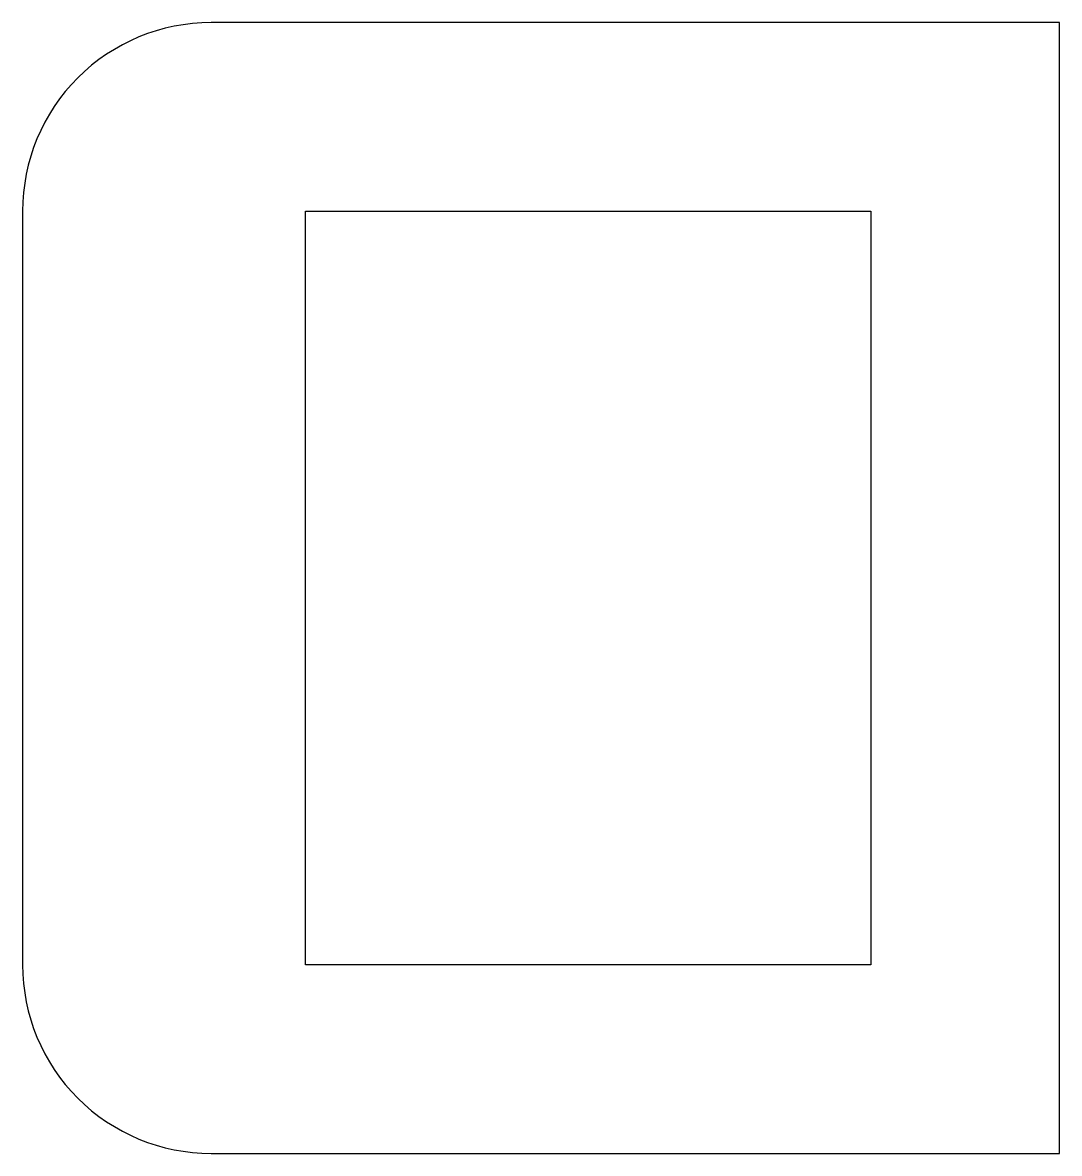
# Model space of a CAD drawing. Header units: millimetres. Extents: x 0 to 55, y -10 to 50.
import ezdxf

# ---------------------------------------------------------------- set-up
doc = ezdxf.new("R2010")
doc.units = ezdxf.units.MM

msp = doc.modelspace()

# ---------------------------------------------------------------- linework, layer by layer
msp.add_lwpolyline([(55, 50), (10, 50, 0.414214), (0, 40), (0, 0, 0.414214), (10, -10), (55, -10)], format="xyb", close=True)
msp.add_lwpolyline([(45, 0), (15, 0), (15, 40), (45, 40)], close=True)

doc.saveas('drawing.dxf')
